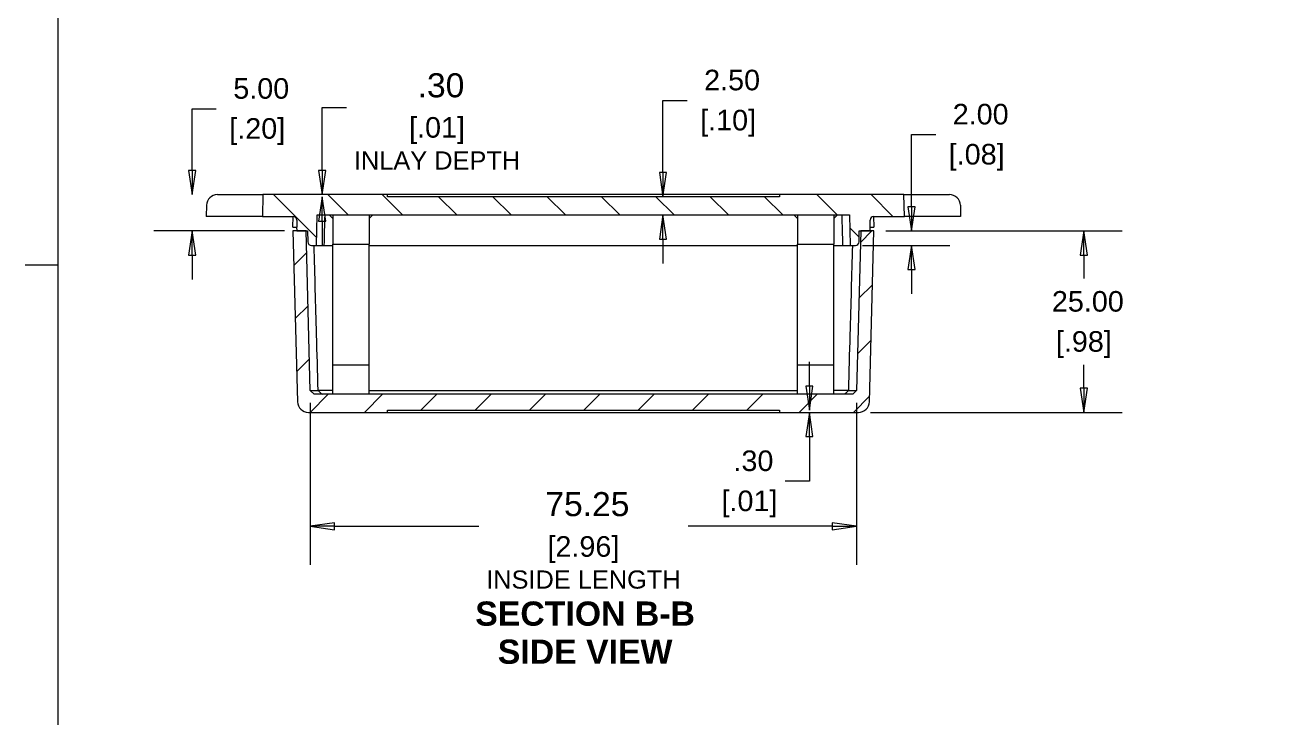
# Model space of a CAD drawing. Header units: millimetres. Extents: x 8 to 457, y 8 to 352.
# Drawn here: x 8.2 to 182.1, y 117.6 to 213 of the extents above; entities that cross this region are included whole.
import ezdxf

# ---------------------------------------------------------------- set-up
doc = ezdxf.new("R2010")
doc.units = ezdxf.units.MM
doc.header["$LTSCALE"] = 1.666667
for name, color, linetype, lineweight in [('Dimension (ANSI)', 7, 'Continuous', 9), ('Hatch (ANSI)', 7, 'Continuous', 9), ('Sketch Geometry (ANSI)', 7, 'Continuous', 9), ('Symbol (ANSI)', 7, 'Continuous', 9), ('Visible (ANSI)', 7, 'Continuous', 9)]:
    doc.layers.add(name, color=color, linetype=linetype, lineweight=lineweight)
doc.styles.add('Label Text (ANSI)', font='arialbd.ttf')
doc.styles.add('Note Text (ANSI)', font='arial.ttf')
doc.dimstyles.new('Default - mm_inch (ANSI)', dxfattribs={"dimscale": 1.666667, "dimtxt": 1.7, "dimasz": 2, "dimexe": 3.175, "dimexo": 1, "dimgap": 0.8, "dimtad": 0, "dimtih": 1, "dimtoh": 1, "dimrnd": 1e-08, "dimzin": 4, "dimdsep": 46, "dimtxsty": 'Note Text (ANSI)', "dimblk": 'Filled-1', "dimcen": 0.09, "dimdle": 10, "dimclrd": 256, "dimclre": 256, "dimclrt": 256, "dimadec": 1, "dimazin": 0, "dimtfac": 1.176471, "dimtofl": 0, "dimtmove": 0, "dimatfit": 3, "dimfxl": 0, "dimtolj": 1, "dimtzin": 0, "dimlwd": -1, "dimlwe": -1, "dimarcsym": 0})

# ---------------------------------------------------------------- blocks, each defined once
blk = doc.blocks.new('Borders Default Border')
at = {"layer": 'Sketch Geometry (ANSI)'}
blk.add_line((7.62, 107.95), (4.9, 107.95), dxfattribs=at)
at = {"layer": 'Sketch Geometry (ANSI)', "flags": 128}
blk.add_lwpolyline([(7.62, 7.62), (7.62, 208.28), (271.78, 208.28), (271.78, 7.62), (7.62, 7.62)], dxfattribs=at)
blk = doc.blocks.new('Filled-1')
at = {"color": 0}
for p, q in [((0, 0), (-1, 0.15)), ((-1, 0.15), (-1, -0.15)), ((-1, 0), (0, 0)), ((-1, -0.15), (0, 0))]:
    blk.add_line(p, q, dxfattribs=at)
at = {"color": 0, "flags": 128}
blk.add_lwpolyline([(-1, -0.15), (0, 0), (-1, 0.15), (-1, -0.15)], dxfattribs=at)
at = {"color": 0}
blk.add_solid([(-1, -0.15), (0, 0), (-1, 0.15), (-1, -0.15)], dxfattribs=at)
blk = doc.blocks.new('*D12')
at = {"layer": 'Defpoints', "color": 0, "transparency": 16777216}
for p in [(58.05, 189.65), (49.08, 189.35), (58.05, 189.35)]:
    blk.add_point(p, dxfattribs=at)
at = {"layer": 'Dimension (ANSI)', "transparency": 16777216}
for p, q in [((49.08, 192.98), (49.08, 201.67)), ((49.08, 201.67), (52.41, 201.67)), ((49.08, 186.02), (49.08, 182.68))]:
    blk.add_line(p, q, dxfattribs=at)
at = {"layer": 'Dimension (ANSI)', "transparency": 16777216, "xscale": 3.333333333333333, "yscale": 3.333333333333333, "zscale": 3.333333333333333}
for p, rotation in [((49.08, 189.65), 270), ((49.08, 189.35), 90)]:
    blk.add_blockref('Filled-1', p, dxfattribs=dict(at, rotation=rotation))
at = {"layer": 'Dimension (ANSI)', "transparency": 16777216, "char_height": 2.8333, "attachment_point": 5, "style": 'Note Text (ANSI)'}
for s, insert in [('\\A1; \\fArial|b0|i0;\\H3.3121;.30', (64.89, 204.69)), ('\\A1;[.01]{\\P\\fArial|b0|i0;\\H2.5000;INLAY DEPTH}', (64.89, 196.72))]:
    blk.add_mtext(s, dxfattribs=dict(at, insert=insert))
blk = doc.blocks.new('*D14')
at = {"layer": 'Defpoints', "color": 0, "transparency": 16777216}
for p in [(125.05, 184.65), (121.82, 182.65), (130.24, 182.65)]:
    blk.add_point(p, dxfattribs=at)
at = {"layer": 'Dimension (ANSI)', "transparency": 16777216}
for p, q in [((130.24, 187.98), (130.24, 197.94)), ((130.24, 197.94), (133.58, 197.94)), ((126.72, 184.65), (135.54, 184.65)), ((123.48, 182.65), (135.54, 182.65)), ((130.24, 179.32), (130.24, 175.98))]:
    blk.add_line(p, q, dxfattribs=at)
at = {"layer": 'Dimension (ANSI)', "transparency": 16777216, "xscale": 3.333333333333333, "yscale": 3.333333333333333, "zscale": 3.333333333333333}
for p, rotation in [((130.24, 184.65), 270), ((130.24, 182.65), 90)]:
    blk.add_blockref('Filled-1', p, dxfattribs=dict(at, rotation=rotation))
at = {"layer": 'Dimension (ANSI)', "transparency": 16777216, "char_height": 2.833, "attachment_point": 5, "style": 'Note Text (ANSI)'}
for s, insert in [('\\A1; 2.00', (139.22, 200.72)), ('\\A1;[.08]', (139.22, 194.79))]:
    blk.add_mtext(s, dxfattribs=dict(at, insert=insert))
blk = doc.blocks.new('*D15')
at = {"layer": 'Defpoints', "color": 0, "transparency": 16777216}
for p in [(125.05, 184.65), (122.94, 159.65), (153.98, 159.65)]:
    blk.add_point(p, dxfattribs=at)
at = {"layer": 'Dimension (ANSI)', "transparency": 16777216}
for p, q in [((126.72, 184.65), (159.28, 184.65)), ((153.98, 181.32), (153.98, 178.08)), ((153.98, 162.98), (153.98, 166.22)), ((124.6, 159.65), (159.28, 159.65))]:
    blk.add_line(p, q, dxfattribs=at)
at = {"layer": 'Dimension (ANSI)', "transparency": 16777216, "xscale": 3.333333333333333, "yscale": 3.333333333333333, "zscale": 3.333333333333333}
for p, rotation in [((153.98, 184.65), 90), ((153.98, 159.65), 270)]:
    blk.add_blockref('Filled-1', p, dxfattribs=dict(at, rotation=rotation))
at = {"layer": 'Dimension (ANSI)', "transparency": 16777216, "char_height": 2.833, "attachment_point": 5, "style": 'Note Text (ANSI)'}
for s, insert in [('\\A1; 25.00', (153.98, 174.93)), ('\\A1;[.98]', (153.98, 169))]:
    blk.add_mtext(s, dxfattribs=dict(at, insert=insert))
blk = doc.blocks.new('*D16')
at = {"layer": 'Defpoints', "color": 0, "transparency": 16777216}
for p in [(31.16, 189.65), (40.92, 189.65), (45.56, 184.65)]:
    blk.add_point(p, dxfattribs=at)
at = {"layer": 'Dimension (ANSI)', "transparency": 16777216}
for p, q in [((31.16, 192.98), (31.16, 201.48)), ((31.16, 201.48), (34.49, 201.48)), ((43.9, 184.65), (25.87, 184.65)), ((31.16, 181.32), (31.16, 177.98))]:
    blk.add_line(p, q, dxfattribs=at)
at = {"layer": 'Dimension (ANSI)', "transparency": 16777216, "xscale": 3.333333333333333, "yscale": 3.333333333333333, "zscale": 3.333333333333333}
for p, rotation in [((31.16, 189.65), 270), ((31.16, 184.65), 90)]:
    blk.add_blockref('Filled-1', p, dxfattribs=dict(at, rotation=rotation))
at = {"layer": 'Dimension (ANSI)', "transparency": 16777216, "char_height": 2.833, "attachment_point": 5, "style": 'Note Text (ANSI)'}
for s, insert in [('\\A1; 5.00', (40.13, 204.26)), ('\\A1;[.20]', (40.13, 198.34))]:
    blk.add_mtext(s, dxfattribs=dict(at, insert=insert))
blk = doc.blocks.new('*D24')
at = {"layer": 'Defpoints', "color": 0, "transparency": 16777216}
for p in [(112.05, 159.95), (112.05, 159.65), (116.17, 159.95)]:
    blk.add_point(p, dxfattribs=at)
at = {"layer": 'Dimension (ANSI)', "transparency": 16777216}
for p, q in [((116.17, 163.28), (116.17, 166.62)), ((116.17, 156.32), (116.17, 150.19)), ((116.17, 150.19), (112.84, 150.19))]:
    blk.add_line(p, q, dxfattribs=at)
at = {"layer": 'Dimension (ANSI)', "transparency": 16777216, "xscale": 3.333333333333333, "yscale": 3.333333333333333, "zscale": 3.333333333333333}
for p, rotation in [((116.17, 159.95), 270), ((116.17, 159.65), 90)]:
    blk.add_blockref('Filled-1', p, dxfattribs=dict(at, rotation=rotation))
at = {"layer": 'Dimension (ANSI)', "transparency": 16777216, "char_height": 2.833, "attachment_point": 5, "style": 'Note Text (ANSI)'}
for s, insert in [('\\A1; .30', (107.92, 152.97)), ('\\A1;[.01]', (107.92, 147.04))]:
    blk.add_mtext(s, dxfattribs=dict(at, insert=insert))
blk = doc.blocks.new('*D25')
at = {"layer": 'Defpoints', "color": 0, "transparency": 16777216}
for p in [(47.43, 162.65), (122.67, 162.65), (47.43, 143.96)]:
    blk.add_point(p, dxfattribs=at)
at = {"layer": 'Dimension (ANSI)', "transparency": 16777216}
for p, q in [((47.43, 160.98), (47.43, 138.67)), ((122.67, 160.98), (122.67, 138.67)), ((50.76, 143.96), (70.63, 143.96)), ((119.34, 143.96), (99.47, 143.96))]:
    blk.add_line(p, q, dxfattribs=at)
at = {"layer": 'Dimension (ANSI)', "transparency": 16777216, "xscale": 3.333333333333333, "yscale": 3.333333333333333, "zscale": 3.333333333333333, "rotation": 180}
blk.add_blockref('Filled-1', (47.43, 143.96), dxfattribs=at)
at = {"layer": 'Dimension (ANSI)', "transparency": 16777216, "xscale": 3.333333333333333, "yscale": 3.333333333333333, "zscale": 3.333333333333333}
blk.add_blockref('Filled-1', (122.67, 143.96), dxfattribs=at)
at = {"layer": 'Dimension (ANSI)', "transparency": 16777216, "char_height": 2.8333, "attachment_point": 5, "style": 'Note Text (ANSI)'}
for s, insert in [('\\A1; \\fArial|b0|i0;\\H3.3121;75.25', (85.05, 146.99)), ('\\A1;[2.96]{\\P\\fArial|b0|i0;\\H2.5000;INSIDE LENGTH}', (85.05, 138.97))]:
    blk.add_mtext(s, dxfattribs=dict(at, insert=insert))
blk = doc.blocks.new('*D38')
at = {"layer": 'Defpoints', "color": 0, "transparency": 16777216}
for p in [(104.98, 189.35), (96.01, 186.85), (104.98, 186.85)]:
    blk.add_point(p, dxfattribs=at)
at = {"layer": 'Dimension (ANSI)', "transparency": 16777216}
for p, q in [((96.01, 192.68), (96.01, 202.64)), ((96.01, 202.64), (99.34, 202.64)), ((96.01, 183.52), (96.01, 180.18))]:
    blk.add_line(p, q, dxfattribs=at)
at = {"layer": 'Dimension (ANSI)', "transparency": 16777216, "xscale": 3.333333333333333, "yscale": 3.333333333333333, "zscale": 3.333333333333333}
for p, rotation in [((96.01, 189.35), 270), ((96.01, 186.85), 90)]:
    blk.add_blockref('Filled-1', p, dxfattribs=dict(at, rotation=rotation))
at = {"layer": 'Dimension (ANSI)', "transparency": 16777216, "char_height": 2.833, "attachment_point": 5, "style": 'Note Text (ANSI)'}
for s, insert in [('\\A1; 2.50', (104.98, 205.42)), ('\\A1;[.10]', (104.98, 199.49))]:
    blk.add_mtext(s, dxfattribs=dict(at, insert=insert))

msp = doc.modelspace()

# ---------------------------------------------------------------- hatches: boundary and pattern name
at = {"layer": 'Hatch (ANSI)'}
h = msp.add_hatch(dxfattribs=at)
h.set_pattern_fill('ANSI31', color=256, scale=42.333333, angle=90.00021, style=0)
h.set_pattern_definition([(135.0002, (0, 0), (-3.74176, -3.74179), [])])
edge = h.paths.add_edge_path()
edge.add_line((112.0517, 189.3498), (58.0517, 189.3498))
edge.add_line((58.0517, 189.3498), (58.0517, 189.6498))
edge.add_line((58.0517, 189.6498), (40.9195, 189.6498))
edge.add_line((40.9195, 189.6498), (40.841, 186.6498))
edge.add_line((40.841, 186.6498), (45.0648, 186.6498))
edge.add_ellipse((45.0648, 186.1498), major_axis=(0, 0.5), ratio=1, start_angle=270, end_angle=360, ccw=False)
edge.add_line((45.5648, 186.1498), (45.5648, 185.1498))
edge.add_line((45.5648, 185.1498), (45.5517, 185.1498))
edge.add_line((45.5517, 185.1498), (45.5648, 184.6498))
edge.add_line((45.5648, 184.6498), (46.8523, 184.6498))
edge.add_line((46.8523, 184.6498), (47.0517, 184.6498))
edge.add_line((47.0517, 184.6498), (47.0913, 183.1368))
edge.add_ellipse((47.5912, 183.1498), major_axis=(-0.4998, -0.0131), ratio=1, start_angle=0, end_angle=88.5)
edge.add_line((47.5912, 182.6498), (48.2874, 182.6498))
edge.add_line((48.2874, 182.6498), (48.3974, 186.8498))
edge.add_line((48.3974, 186.8498), (121.7061, 186.8498))
edge.add_line((121.7061, 186.8498), (121.816, 182.6498))
edge.add_line((121.816, 182.6498), (122.5123, 182.6498))
edge.add_ellipse((122.5123, 183.1498), major_axis=(0, -0.5), ratio=1, start_angle=0, end_angle=88.5)
edge.add_line((123.0121, 183.1368), (123.0517, 184.6498))
edge.add_line((123.0517, 184.6498), (123.2511, 184.6498))
edge.add_line((123.2511, 184.6498), (124.5386, 184.6498))
edge.add_line((124.5386, 184.6498), (124.5517, 185.1498))
edge.add_line((124.5517, 185.1498), (124.5386, 185.1498))
edge.add_line((124.5386, 185.1498), (124.5386, 186.1498))
edge.add_ellipse((125.0386, 186.1498), major_axis=(-0.5, 0), ratio=1, start_angle=270, end_angle=360, ccw=False)
edge.add_line((125.0386, 186.6498), (129.2624, 186.6498))
edge.add_line((129.2624, 186.6498), (129.1839, 189.6498))
edge.add_line((129.1839, 189.6498), (112.0517, 189.6498))
edge.add_line((112.0517, 189.6498), (112.0517, 189.3498))
h = msp.add_hatch(dxfattribs=at)
h.set_pattern_fill('ANSI31', color=256, scale=42.333333, style=0)
h.set_pattern_definition([(45, (0, 0), (-3.74177, 3.74177), [])])
edge = h.paths.add_edge_path()
edge.add_line((112.0517, 159.6498), (122.9358, 159.6498))
edge.add_ellipse((122.9358, 161.1498), major_axis=(0, -1.5), ratio=1, start_angle=0, end_angle=88.5)
edge.add_line((124.4353, 161.1106), (125.0517, 184.6498))
edge.add_line((125.0517, 184.6498), (124.5386, 184.6498))
edge.add_line((124.5386, 184.6498), (123.2511, 184.6498))
edge.add_line((123.2511, 184.6498), (122.675, 162.6497))
edge.add_line((122.675, 162.6497), (122.1483, 162.1498))
edge.add_line((122.1483, 162.1498), (47.9551, 162.1498))
edge.add_line((47.9551, 162.1498), (47.4284, 162.6497))
edge.add_line((47.4284, 162.6497), (46.8523, 184.6498))
edge.add_line((46.8523, 184.6498), (45.5648, 184.6498))
edge.add_line((45.5648, 184.6498), (45.0517, 184.6498))
edge.add_line((45.0517, 184.6498), (45.6681, 161.1106))
edge.add_ellipse((47.1676, 161.1498), major_axis=(-1.4995, -0.0393), ratio=1, start_angle=0, end_angle=88.5)
edge.add_line((47.1676, 159.6498), (58.0517, 159.6498))
edge.add_line((58.0517, 159.6498), (58.0517, 159.9498))
edge.add_line((58.0517, 159.9498), (112.0517, 159.9498))
edge.add_line((112.0517, 159.9498), (112.0517, 159.6498))

# ---------------------------------------------------------------- linework, layer by layer
at = {"layer": 'Visible (ANSI)'}
for p, q in [((34.6308, 189.6498), (39.0517, 189.6498)), ((39.0517, 189.6498), (40.9195, 189.6498)), ((40.9195, 189.6498), (40.841, 186.6498)), ((58.0517, 189.6498), (40.9195, 189.6498)), ((58.0517, 189.3498), (58.0517, 189.6498)), ((112.0517, 189.6498), (58.0517, 189.6498)), ((129.1839, 189.6498), (112.0517, 189.6498)), ((112.0517, 189.6498), (112.0517, 189.3498)), ((129.2624, 186.6498), (129.1839, 189.6498)), ((129.1839, 189.6498), (131.0517, 189.6498)), ((131.0517, 189.6498), (135.4726, 189.6498)), ((33.1313, 188.1891), (33.091, 186.6498)), ((112.0517, 189.3498), (58.0517, 189.3498)), ((136.9721, 188.1891), (137.0124, 186.6498)), ((39.0517, 186.6498), (33.091, 186.6498)), ((40.841, 186.6498), (39.0517, 186.6498)), ((40.841, 186.6498), (45.0648, 186.6498)), ((45.0517, 185.1498), (45.091, 186.6492)), ((45.5648, 186.1498), (45.5648, 185.1498)), ((48.2874, 182.6498), (48.3974, 186.8498)), ((48.3974, 186.8498), (121.7061, 186.8498)), ((50.5517, 186.3498), (50.0517, 186.8498)), ((50.5517, 186.8498), (50.5517, 182.8498)), ((55.5517, 186.3498), (56.0517, 186.8498)), ((55.5517, 186.8498), (55.5517, 182.8498)), ((114.5517, 186.3498), (114.0517, 186.8498)), ((114.5517, 186.8498), (114.5517, 182.8498)), ((119.5517, 186.3498), (120.0517, 186.8498)), ((119.5517, 186.8498), (119.5517, 182.8498)), ((121.7061, 186.8498), (121.816, 182.6498)), ((124.5386, 185.1498), (124.5386, 186.1498)), ((125.0125, 186.6492), (125.0517, 185.1498)), ((125.0386, 186.6498), (129.2624, 186.6498)), ((131.0517, 186.6498), (129.2624, 186.6498)), ((137.0124, 186.6498), (131.0517, 186.6498)), ((45.0517, 185.1498), (45.5517, 185.1498)), ((46.8523, 184.6498), (45.0517, 184.6498)), ((45.0517, 184.6498), (45.6681, 161.1106)), ((45.5648, 185.1498), (45.5517, 185.1498)), ((45.5517, 185.1498), (45.5648, 184.6498)), ((45.5648, 184.6498), (47.0517, 184.6498)), ((47.4284, 162.6497), (46.8523, 184.6498)), ((47.0517, 184.6498), (47.0913, 183.1368)), ((123.2511, 184.6498), (122.675, 162.6497)), ((123.0121, 183.1368), (123.0517, 184.6498)), ((123.0517, 184.6498), (124.5386, 184.6498)), ((125.0517, 184.6498), (123.2511, 184.6498)), ((124.4353, 161.1106), (125.0517, 184.6498)), ((124.5386, 184.6498), (124.5517, 185.1498)), ((124.5517, 185.1498), (124.5386, 185.1498)), ((124.5517, 185.1498), (125.0517, 185.1498)), ((47.5912, 182.6498), (48.2874, 182.6498)), ((48.2874, 182.6498), (48.7228, 182.6498)), ((48.7228, 182.6498), (49.3083, 182.6498)), ((49.3083, 182.6498), (50.5517, 182.6498)), ((50.5517, 182.8498), (55.5517, 182.8498)), ((50.5517, 166.1498), (50.5517, 182.8498)), ((55.5517, 166.1498), (55.5517, 182.8498)), ((55.5517, 182.6498), (114.5517, 182.6498)), ((114.5517, 182.8498), (119.5517, 182.8498)), ((114.5517, 166.1498), (114.5517, 182.8498)), ((119.5517, 166.1498), (119.5517, 182.8498)), ((119.5517, 182.6498), (120.7951, 182.6498)), ((120.7951, 182.6498), (121.3807, 182.6498)), ((121.3807, 182.6498), (121.816, 182.6498)), ((121.816, 182.6498), (122.5123, 182.6498)), ((55.5517, 166.1498), (50.5517, 166.1498)), ((50.5517, 162.1498), (50.5517, 166.1498)), ((55.5517, 162.1498), (55.5517, 166.1498)), ((119.5517, 166.1498), (114.5517, 166.1498)), ((114.5517, 162.1498), (114.5517, 166.1498)), ((119.5517, 162.1498), (119.5517, 166.1498)), ((47.9551, 162.1498), (47.4284, 162.6497)), ((47.4284, 162.6497), (48.5162, 162.6497)), ((122.1483, 162.1498), (47.9551, 162.1498)), ((50.5517, 162.6497), (48.5162, 162.6497)), ((55.5517, 162.6497), (114.5517, 162.6497)), ((121.5872, 162.6497), (119.5517, 162.6497)), ((121.5872, 162.6497), (122.675, 162.6497)), ((122.675, 162.6497), (122.1483, 162.1498)), ((47.1676, 159.6498), (58.0517, 159.6498)), ((58.0517, 159.6498), (58.0517, 159.9498)), ((58.0517, 159.9498), (112.0517, 159.9498)), ((58.0517, 159.6498), (112.0517, 159.6498)), ((112.0517, 159.9498), (112.0517, 159.6498)), ((112.0517, 159.6498), (122.9358, 159.6498))]:
    msp.add_line(p, q, dxfattribs=at)
for centre, radius, start, end in [((34.6308, 188.1498), 1.5, 90, 178.5), ((135.4726, 188.1498), 1.5, 1.5, 90), ((45.0648, 186.1498), 0.5, 0, 90), ((125.0386, 186.1498), 0.5, 90, 180), ((47.5912, 183.1498), 0.5, 181.5, 270), ((122.5123, 183.1498), 0.5, 270, 358.5), ((47.1676, 161.1498), 1.5, 181.5, 270), ((122.9358, 161.1498), 1.5, 270, 358.5)]:
    msp.add_arc(centre, radius, start, end, dxfattribs=at)
for points in [[(49.4225, 186.8498), (49.3844, 185.4498), (49.3463, 184.0498), (49.3083, 182.6498)], [(120.7951, 182.6498), (120.7571, 184.0498), (120.719, 185.4498), (120.6809, 186.8498)], [(48.5162, 162.6497), (48.7076, 162.4822), (48.9006, 162.3155), (49.0953, 162.1498)], [(121.5872, 162.6497), (121.3958, 162.4822), (121.2029, 162.3155), (121.0081, 162.1498)]]:
    msp.add_open_spline(points, degree=3, dxfattribs=at)
for points in [[(48.5162, 162.6497), (48.4429, 165.2316), (48.3699, 167.8135), (48.2973, 170.3954), (48.1824, 174.4802), (48.0683, 178.565), (47.9549, 182.6498)], [(121.5872, 162.6497), (121.6605, 165.2316), (121.7335, 167.8135), (121.8061, 170.3954), (121.9211, 174.4802), (122.0351, 178.565), (122.1485, 182.6498)]]:
    msp.add_open_spline(points, degree=3, knots=[0.0012003576, 0.0012003576, 0.0012003576, 0.0012003576, 0.0089494696, 0.0089494696, 0.0089494696, 0.0212092081, 0.0212092081, 0.0212092081, 0.0212092081], dxfattribs=at)

# ---------------------------------------------------------------- block references
at = {"xscale": 1.666666666666667, "yscale": 1.666666666666667, "zscale": 1.666666666666667}
msp.add_blockref('Borders Default Border', (0, 0), dxfattribs=at)

# ---------------------------------------------------------------- texts
at = {"layer": 'Symbol (ANSI)', "attachment_point": 7, "style": 'Label Text (ANSI)'}
for s, insert, char_height in [('SECTION B-B', (70.1534, 130.2196), 3.333333), ('SIDE VIEW', (73.2568, 124.9739), 3.33333)]:
    msp.add_mtext(s, dxfattribs=dict(at, insert=insert, char_height=char_height))

# ---------------------------------------------------------------- dimensions: what is measured, and where the dimension line sits
at = {"layer": 'Dimension (ANSI)'}
for base, p1, p2, angle, text, override, picture, middle in [((49.0811, 189.3498), (58.0517, 189.6498), (58.0517, 189.3498), 90, ' \\fArial|b0|i0;\\H3.3121;<>\\X[.01]{\\P\\fArial|b0|i0;\\H2.5000;INLAY DEPTH}', {"dimgap": 0.8, "dimdec": 2, "dimpost": '\\X', "dimse1": 1, "dimse2": 1, "dimtol": 0, "dimlim": 0, "dimtp": 0, "dimtm": 0, "dimtdec": 2, "dimatfit": 1}, '*D12', (64.8946, 201.6673)), ((96.0085, 186.8498), (104.9822, 189.3498), (104.9822, 186.8498), 90, ' <>\\X[.10]', {"dimgap": 0.8, "dimdec": 2, "dimpost": '\\X', "dimse1": 1, "dimse2": 1, "dimtol": 0, "dimlim": 0, "dimtp": 0, "dimtm": 0, "dimtdec": 2, "dimatfit": 1}, '*D38', (104.9822, 202.6371)), ((31.1572, 189.6498), (45.5648, 184.6498), (40.9195, 189.6498), 90, ' <>\\X[.20]', {"dimgap": 0.8, "dimdec": 2, "dimpost": '\\X', "dimse2": 1, "dimtol": 0, "dimlim": 0, "dimtp": 0, "dimtm": 0, "dimtdec": 2, "dimatfit": 1}, '*D16', (40.1309, 201.4848)), ((130.2437, 182.6498), (125.0517, 184.6498), (121.816, 182.6498), 90, ' <>\\X[.08]', {"dimgap": 0.8, "dimdec": 2, "dimpost": '\\X', "dimtol": 0, "dimlim": 0, "dimtp": 0, "dimtm": 0, "dimtdec": 2, "dimatfit": 1}, '*D14', (139.2173, 197.9371)), ((153.9844, 159.6498), (125.0517, 184.6498), (122.9358, 159.6498), 90, ' <>\\X[.98]', {"dimgap": 0.8, "dimdec": 2, "dimpost": '\\X', "dimtol": 0, "dimlim": 0, "dimtp": 0, "dimtm": 0, "dimtdec": 2, "dimatfit": 1}, '*D15', (153.9844, 172.1498)), ((116.1729, 159.9498), (112.0517, 159.6498), (112.0517, 159.9498), 90, ' <>\\X[.01]', {"dimgap": 0.8, "dimdec": 2, "dimpost": '\\X', "dimse1": 1, "dimse2": 1, "dimtol": 0, "dimlim": 0, "dimtp": 0, "dimtm": 0, "dimtdec": 2, "dimatfit": 1}, '*D24', (107.9182, 150.1877)), ((47.4284, 143.9639), (122.675, 162.6497), (47.4284, 162.6497), 180, ' \\fArial|b0|i0;\\H3.3121;<>\\X[2.96]{\\P\\fArial|b0|i0;\\H2.5000;INSIDE LENGTH}', {"dimgap": 0.8, "dimtih": 0, "dimtoh": 0, "dimdec": 2, "dimpost": '\\X', "dimtol": 0, "dimlim": 0, "dimtp": 0, "dimtm": 0, "dimtdec": 2, "dimatfit": 1}, '*D25', (85.0517, 143.9639))]:
    dim = msp.add_linear_dim(base=base, p1=p1, p2=p2, angle=angle, text=text, dimstyle='Default - mm_inch (ANSI)', override=override, dxfattribs=at)
    dim.commit()
    dim.dimension.update_dxf_attribs({"geometry": picture, "text_midpoint": middle, "dimtype": 160})

doc.saveas('drawing.dxf')
